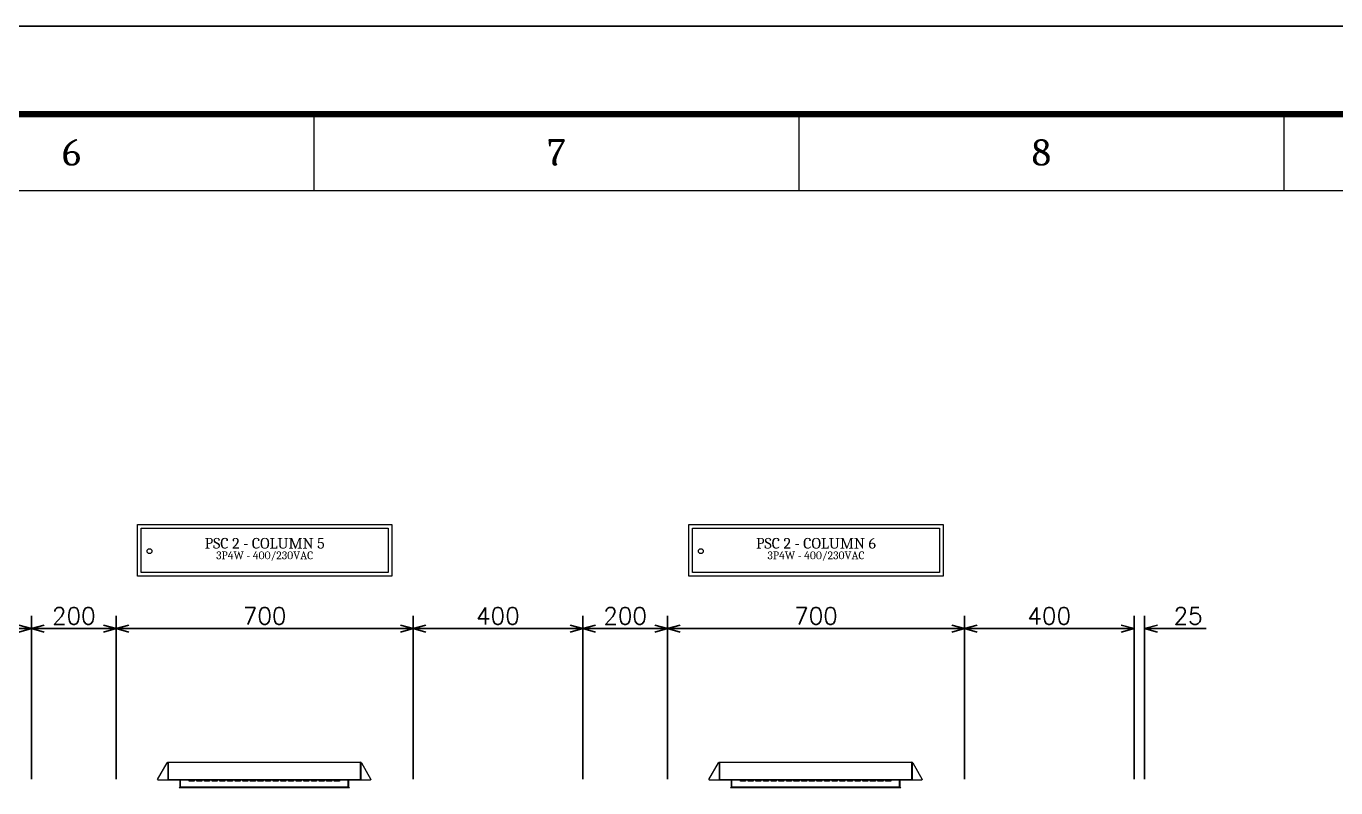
# Model space of a CAD drawing. Header units: millimetres. Extents: x -116965 to 323937, y 291661 to 566926.
# Drawn here: x -44144 to -41056, y 307037 to 308832 of the extents above; entities that cross this region are included whole.
import ezdxf
from ezdxf.enums import TextEntityAlignment as Align

# ---------------------------------------------------------------- set-up
doc = ezdxf.new("R2010")
doc.units = ezdxf.units.MM
doc.header["$PDMODE"] = 35
doc.layers.get('0').update_dxf_attribs({"lineweight": 18})
for name, color, linetype, lineweight in [('AM_5', 3, 'Continuous', 25), ('BUSBAR', 31, 'Continuous', 13), ('Visible (ISO)', 7, 'Continuous', 50)]:
    doc.layers.add(name, color=color, linetype=linetype, lineweight=lineweight)
doc.layers.add('dien', color=2, linetype='Continuous')
doc.styles.add('hwBorder', font='Cambria.ttf')
doc.styles.add('hwTech', font='Cambria.ttf')
doc.styles.add('{18b73a54-fa43-428c-adcb-c1c7bbdf2c84}', font='Simplex.shx')
doc.dimstyles.new('kich thuoc$0', dxfattribs={"dimscale": 2, "dimtxt": 20, "dimasz": 16, "dimexe": 15, "dimexo": 10, "dimgap": 5, "dimtad": 1, "dimdec": 0, "dimzin": 0, "dimdsep": 46, "dimtxsty": '{18b73a54-fa43-428c-adcb-c1c7bbdf2c84}', "dimblk": 'OPEN30', "dimcen": 0.09, "dimclrd": 3, "dimclre": 3, "dimclrt": 3, "dimadec": 0, "dimazin": 0, "dimtfac": 1, "dimtdec": 0, "dimtofl": 0, "dimtmove": 0, "dimatfit": 3, "dimldrblk": 'OPEN30', "dimfxl": 1, "dimtolj": 1, "dimtzin": 0, "dimarcsym": 0})

# ---------------------------------------------------------------- blocks, each defined once
blk = doc.blocks.new('*U1980')
at = {"color": 5}
for p, q in [((175.407, 198.621), (175.407, 194.282)), ((202.975, 198.621), (202.975, 194.282)), ((230.543, 198.621), (230.543, 194.282))]:
    blk.add_line(p, q, dxfattribs=at)
at = {"color": 5, "const_width": 0.35}
blk.add_lwpolyline([(10, 198.621), (285.679, 198.621), (285.679, 5), (10, 5)], close=True, dxfattribs=at)
at = {"color": 5}
blk.add_lwpolyline([(14.339, 194.282), (281.339, 194.282), (281.339, 9.339), (14.339, 9.339)], close=True, dxfattribs=at)
at = {"layer": 'Defpoints', "color": 4}
blk.add_lwpolyline([(0, 203.621), (290.679, 203.621), (290.679, 0), (0, 0)], close=True, dxfattribs=at)
at = {"color": 253, "style": 'hwBorder'}
for s, p in [('6', (161.623, 196.452)), ('7', (189.191, 196.452)), ('8', (216.759, 196.452))]:
    blk.add_text(s, height=1.5, dxfattribs=at).set_placement(p, align=Align.MIDDLE_CENTER)
at = {"color": 6, "style": 'hwBorder', "flags": 8}
for tag, p in [("DWG'SNAME", (266.339, 58.998)), ("DWG'SCODE2", (266.339, 51.052))]:
    blk.add_attdef(tag, text='', height=1.5, dxfattribs=at).set_placement(p, align=Align.MIDDLE_CENTER)
at = {"color": 253, "style": 'hwBorder', "flags": 8}
for tag, p in [('REV_0', (253.339, 43.788)), ('REV_MODIFY0', (264.339, 44.1)), ('REV_DATE0', (277.339, 44.1)), ('REV_1', (253.339, 40.477)), ('REV_MODIFY1', (264.339, 40.789)), ('REV_DATE1', (277.339, 40.789)), ('REV_MODIFY2', (264.339, 37.479)), ('REV_DATE2', (277.339, 37.479)), ('REV_2', (253.339, 37.166)), ('REV_3', (253.339, 33.856)), ('REV_MODIFY3', (264.339, 34.169)), ('REV_DATE3', (277.339, 34.169)), ('REV_MODIFY4', (264.339, 30.858)), ('REV_DATE4', (277.339, 30.858)), ('REV_4', (253.339, 30.545))]:
    blk.add_attdef(tag, text='', height=1, dxfattribs=at).set_placement(p, align=Align.MIDDLE_CENTER)
at = {"color": 6, "style": 'hwBorder', "flags": 8}
for tag, p in [('TOLERANCE', (261.539, 27.216)), ('PAGE', (259.339, 15.298))]:
    blk.add_attdef(tag, text='', height=1.5, dxfattribs=at).set_placement(p, align=Align.MIDDLE_LEFT)
blk = doc.blocks.new('_Open30')
at = {"color": 0, "linetype": 'ByBlock', "lineweight": -2}
for p, q in [((-1, 0.27), (0, 0)), ((0, 0), (-1, -0.27)), ((0, 0), (-1, 0))]:
    blk.add_line(p, q, dxfattribs=at)
blk = doc.blocks.new('*D1946')
at = {"layer": 'AM_5', "color": 3, "lineweight": -2, "transparency": 16777216}
for p, q in [((-43931.9, 307057.4), (-43931.9, 307442.3)), ((-43231.9, 307057.4), (-43231.9, 307442.3)), ((-43901.9, 307412.3), (-43261.9, 307412.3))]:
    blk.add_line(p, q, dxfattribs=at)
at = {"layer": 'Defpoints', "color": 0, "lineweight": -3, "transparency": 16777216}
for p in [(-43231.9, 307412.3), (-43931.9, 307037.4), (-43231.9, 307037.4)]:
    blk.add_point(p, dxfattribs=at)
at = {"layer": 'AM_5', "color": 3, "lineweight": -2, "transparency": 16777216, "xscale": 30, "yscale": 30, "zscale": 30, "rotation": 180}
blk.add_blockref('_Open30', (-43931.9, 307412.3), dxfattribs=at)
at = {"layer": 'AM_5', "color": 3, "lineweight": -2, "transparency": 16777216, "xscale": 30, "yscale": 30, "zscale": 30}
blk.add_blockref('_Open30', (-43231.9, 307412.3), dxfattribs=at)
at = {"layer": 'AM_5', "color": 3, "transparency": 16777216, "insert": (-43581.9, 307442.3), "char_height": 40, "attachment_point": 5, "style": '{18b73a54-fa43-428c-adcb-c1c7bbdf2c84}'}
blk.add_mtext('\\A1;700', dxfattribs=at)
blk = doc.blocks.new('*D1947')
at = {"layer": 'AM_5', "color": 3, "lineweight": -2, "transparency": 16777216}
for p, q in [((-42631.9, 307057.4), (-42631.9, 307442.3)), ((-41931.9, 307057.4), (-41931.9, 307442.3)), ((-42601.9, 307412.3), (-41961.9, 307412.3))]:
    blk.add_line(p, q, dxfattribs=at)
at = {"layer": 'Defpoints', "color": 0, "lineweight": -3, "transparency": 16777216}
for p in [(-41931.9, 307412.3), (-42631.9, 307037.4), (-41931.9, 307037.4)]:
    blk.add_point(p, dxfattribs=at)
at = {"layer": 'AM_5', "color": 3, "lineweight": -2, "transparency": 16777216, "xscale": 30, "yscale": 30, "zscale": 30, "rotation": 180}
blk.add_blockref('_Open30', (-42631.9, 307412.3), dxfattribs=at)
at = {"layer": 'AM_5', "color": 3, "lineweight": -2, "transparency": 16777216, "xscale": 30, "yscale": 30, "zscale": 30}
blk.add_blockref('_Open30', (-41931.9, 307412.3), dxfattribs=at)
at = {"layer": 'AM_5', "color": 3, "transparency": 16777216, "insert": (-42281.9, 307442.3), "char_height": 40, "attachment_point": 5, "style": '{18b73a54-fa43-428c-adcb-c1c7bbdf2c84}'}
blk.add_mtext('\\A1;700', dxfattribs=at)
blk = doc.blocks.new('*D1948')
at = {"layer": 'AM_5', "color": 3, "lineweight": -2, "transparency": 16777216}
for p, q in [((-41931.9, 307057.4), (-41931.9, 307442.3)), ((-41531.9, 307057.4), (-41531.9, 307442.3)), ((-41901.9, 307412.3), (-41561.9, 307412.3))]:
    blk.add_line(p, q, dxfattribs=at)
at = {"layer": 'Defpoints', "color": 0, "lineweight": -3, "transparency": 16777216}
for p in [(-41531.9, 307412.3), (-41931.9, 307037.4), (-41531.9, 307037.4)]:
    blk.add_point(p, dxfattribs=at)
at = {"layer": 'AM_5', "color": 3, "lineweight": -2, "transparency": 16777216, "xscale": 30, "yscale": 30, "zscale": 30, "rotation": 180}
blk.add_blockref('_Open30', (-41931.9, 307412.3), dxfattribs=at)
at = {"layer": 'AM_5', "color": 3, "lineweight": -2, "transparency": 16777216, "xscale": 30, "yscale": 30, "zscale": 30}
blk.add_blockref('_Open30', (-41531.9, 307412.3), dxfattribs=at)
at = {"layer": 'AM_5', "color": 3, "transparency": 16777216, "insert": (-41731.9, 307442.3), "char_height": 40, "attachment_point": 5, "style": '{18b73a54-fa43-428c-adcb-c1c7bbdf2c84}'}
blk.add_mtext('\\A1;400', dxfattribs=at)
blk = doc.blocks.new('*D1939')
at = {"layer": 'AM_5', "color": 3, "lineweight": -2, "transparency": 16777216}
for p, q in [((-43231.9, 307057.4), (-43231.9, 307442.3)), ((-42831.9, 307057.4), (-42831.9, 307442.3)), ((-43201.9, 307412.3), (-42861.9, 307412.3))]:
    blk.add_line(p, q, dxfattribs=at)
at = {"layer": 'Defpoints', "color": 0, "lineweight": -3, "transparency": 16777216}
for p in [(-42831.9, 307412.3), (-43231.9, 307037.4), (-42831.9, 307037.4)]:
    blk.add_point(p, dxfattribs=at)
at = {"layer": 'AM_5', "color": 3, "lineweight": -2, "transparency": 16777216, "xscale": 30, "yscale": 30, "zscale": 30, "rotation": 180}
blk.add_blockref('_Open30', (-43231.9, 307412.3), dxfattribs=at)
at = {"layer": 'AM_5', "color": 3, "lineweight": -2, "transparency": 16777216, "xscale": 30, "yscale": 30, "zscale": 30}
blk.add_blockref('_Open30', (-42831.9, 307412.3), dxfattribs=at)
at = {"layer": 'AM_5', "color": 3, "transparency": 16777216, "insert": (-43031.9, 307442.3), "char_height": 40, "attachment_point": 5, "style": '{18b73a54-fa43-428c-adcb-c1c7bbdf2c84}'}
blk.add_mtext('\\A1;400', dxfattribs=at)
blk = doc.blocks.new('*D1940')
at = {"layer": 'AM_5', "color": 3, "lineweight": -2, "transparency": 16777216}
for p, q in [((-44531.9, 307057.4), (-44531.9, 307442.3)), ((-44131.9, 307057.4), (-44131.9, 307442.3)), ((-44501.9, 307412.3), (-44161.9, 307412.3))]:
    blk.add_line(p, q, dxfattribs=at)
at = {"layer": 'Defpoints', "color": 0, "lineweight": -3, "transparency": 16777216}
for p in [(-44131.9, 307412.3), (-44531.9, 307037.4), (-44131.9, 307037.4)]:
    blk.add_point(p, dxfattribs=at)
at = {"layer": 'AM_5', "color": 3, "lineweight": -2, "transparency": 16777216, "xscale": 30, "yscale": 30, "zscale": 30, "rotation": 180}
blk.add_blockref('_Open30', (-44531.9, 307412.3), dxfattribs=at)
at = {"layer": 'AM_5', "color": 3, "lineweight": -2, "transparency": 16777216, "xscale": 30, "yscale": 30, "zscale": 30}
blk.add_blockref('_Open30', (-44131.9, 307412.3), dxfattribs=at)
at = {"layer": 'AM_5', "color": 3, "transparency": 16777216, "insert": (-44331.9, 307442.3), "char_height": 40, "attachment_point": 5, "style": '{18b73a54-fa43-428c-adcb-c1c7bbdf2c84}'}
blk.add_mtext('\\A1;400', dxfattribs=at)
blk = doc.blocks.new('*D1953')
at = {"layer": 'AM_5', "color": 3, "lineweight": -2, "transparency": 16777216}
for p, q in [((-44131.9, 307057.4), (-44131.9, 307442.3)), ((-43931.9, 307057.4), (-43931.9, 307442.3)), ((-44101.9, 307412.3), (-43961.9, 307412.3))]:
    blk.add_line(p, q, dxfattribs=at)
at = {"layer": 'Defpoints', "color": 0, "lineweight": -3, "transparency": 16777216}
for p in [(-43931.9, 307412.3), (-44131.9, 307037.4), (-43931.9, 307037.4)]:
    blk.add_point(p, dxfattribs=at)
at = {"layer": 'AM_5', "color": 3, "lineweight": -2, "transparency": 16777216, "xscale": 30, "yscale": 30, "zscale": 30, "rotation": 180}
blk.add_blockref('_Open30', (-44131.9, 307412.3), dxfattribs=at)
at = {"layer": 'AM_5', "color": 3, "lineweight": -2, "transparency": 16777216, "xscale": 30, "yscale": 30, "zscale": 30}
blk.add_blockref('_Open30', (-43931.9, 307412.3), dxfattribs=at)
at = {"layer": 'AM_5', "color": 3, "transparency": 16777216, "insert": (-44031.9, 307442.3), "char_height": 40, "attachment_point": 5, "style": '{18b73a54-fa43-428c-adcb-c1c7bbdf2c84}'}
blk.add_mtext('\\A1;200', dxfattribs=at)
blk = doc.blocks.new('*D1954')
at = {"layer": 'AM_5', "color": 3, "lineweight": -2, "transparency": 16777216}
for p, q in [((-42831.9, 307057.4), (-42831.9, 307442.3)), ((-42631.9, 307057.4), (-42631.9, 307442.3)), ((-42801.9, 307412.3), (-42661.9, 307412.3))]:
    blk.add_line(p, q, dxfattribs=at)
at = {"layer": 'Defpoints', "color": 0, "lineweight": -3, "transparency": 16777216}
for p in [(-42631.9, 307412.3), (-42831.9, 307037.4), (-42631.9, 307037.4)]:
    blk.add_point(p, dxfattribs=at)
at = {"layer": 'AM_5', "color": 3, "lineweight": -2, "transparency": 16777216, "xscale": 30, "yscale": 30, "zscale": 30, "rotation": 180}
blk.add_blockref('_Open30', (-42831.9, 307412.3), dxfattribs=at)
at = {"layer": 'AM_5', "color": 3, "lineweight": -2, "transparency": 16777216, "xscale": 30, "yscale": 30, "zscale": 30}
blk.add_blockref('_Open30', (-42631.9, 307412.3), dxfattribs=at)
at = {"layer": 'AM_5', "color": 3, "transparency": 16777216, "insert": (-42731.9, 307442.3), "char_height": 40, "attachment_point": 5, "style": '{18b73a54-fa43-428c-adcb-c1c7bbdf2c84}'}
blk.add_mtext('\\A1;200', dxfattribs=at)
blk = doc.blocks.new('SV-F')
at = {"lineweight": 13}
blk.add_line((201, 0), (-201, 0), dxfattribs=at)
at = {"layer": 'Visible (ISO)', "lineweight": 13}
for p, q in [((-251.5, 19.3), (-228.9, 58.5)), ((-228.8, 58.5), (-228.9, 58.5)), ((-228.8, 58.5), (-228.7, 58.4)), ((-227.8, 58.9), (-228.2, 58.1)), ((-227.8, 58.9), (-227.8, 18.5)), ((-226.8, 58.3), (-227.8, 58.9)), ((-226.8, 18.5), (-226.8, 58.3)), ((-226.7, 58.5), (-226.7, 19.3)), ((-226.3, 58.5), (-226.7, 58.5)), ((-226.3, 58.5), (-226.3, 60)), ((-226.3, 60), (226.3, 60)), ((226.3, 60), (226.3, 58.5)), ((226.7, 58.5), (226.3, 58.5)), ((226.7, 58.5), (226.7, 19.3)), ((226.8, 58.3), (227.8, 58.9)), ((226.8, 18.5), (226.8, 58.3)), ((228.2, 58.1), (227.8, 58.9)), ((227.8, 58.9), (227.8, 18.5)), ((228.7, 58.4), (228.8, 58.5)), ((228.9, 58.5), (228.8, 58.5)), ((228.9, 58.5), (251.5, 19.3)), ((-250.9, 18.9), (-251.5, 19.3)), ((-250.9, 18.9), (-250.2, 18.5)), ((-250.2, 18.5), (-227.8, 18.5)), ((-227.8, 18.5), (-226.8, 18.5)), ((-226.7, 19.3), (-226.7, 18.5)), ((-226.7, 19.3), (226.7, 19.3)), ((-226.7, 18.5), (226.7, 18.5)), ((-199.5, 18.5), (-199.5, 1.5)), ((-198, 1.5), (-198, 18.5)), ((-197.5, 4), (-197.5, 18.5)), ((-197.5, 2), (-197.5, 4)), ((-197.5, 2), (197.5, 2)), ((-197.5, 2), (-197.5, 0)), ((-177, 15.5), (-177, 18.5)), ((-165, 15.5), (-177, 15.5)), ((-165, 18.5), (-165, 15.5)), ((-159, 15.5), (-159, 18.5)), ((-147, 15.5), (-159, 15.5)), ((-147, 18.5), (-147, 15.5)), ((-141, 15.5), (-141, 18.5)), ((-129, 15.5), (-141, 15.5)), ((-129, 18.5), (-129, 15.5)), ((-123, 15.5), (-123, 18.5)), ((-111, 15.5), (-123, 15.5)), ((-111, 18.5), (-111, 15.5)), ((-105, 15.5), (-105, 18.5)), ((-93, 15.5), (-105, 15.5)), ((-93, 18.5), (-93, 15.5)), ((-87, 15.5), (-87, 18.5)), ((-75, 15.5), (-87, 15.5)), ((-75, 18.5), (-75, 15.5)), ((-69, 15.5), (-69, 18.5)), ((-57, 15.5), (-69, 15.5)), ((-57, 18.5), (-57, 15.5)), ((-51, 15.5), (-51, 18.5)), ((-39, 15.5), (-51, 15.5)), ((-39, 18.5), (-39, 15.5)), ((-33, 15.5), (-33, 18.5)), ((-21, 15.5), (-33, 15.5)), ((-21, 18.5), (-21, 15.5)), ((-15, 15.5), (-15, 18.5)), ((-3, 15.5), (-15, 15.5)), ((-3, 18.5), (-3, 15.5)), ((3, 15.5), (3, 18.5)), ((15, 15.5), (3, 15.5)), ((15, 18.5), (15, 15.5)), ((21, 15.5), (21, 18.5)), ((33, 15.5), (21, 15.5)), ((33, 18.5), (33, 15.5)), ((39, 15.5), (39, 18.5)), ((51, 15.5), (39, 15.5)), ((51, 18.5), (51, 15.5)), ((57, 15.5), (57, 18.5)), ((69, 15.5), (57, 15.5)), ((69, 18.5), (69, 15.5)), ((75, 15.5), (75, 18.5)), ((87, 15.5), (75, 15.5)), ((87, 18.5), (87, 15.5)), ((93, 15.5), (93, 18.5)), ((105, 15.5), (93, 15.5)), ((105, 18.5), (105, 15.5)), ((111, 15.5), (111, 18.5)), ((123, 15.5), (111, 15.5)), ((123, 18.5), (123, 15.5)), ((129, 15.5), (129, 18.5)), ((141, 15.5), (129, 15.5)), ((141, 18.5), (141, 15.5)), ((147, 15.5), (147, 18.5)), ((159, 15.5), (147, 15.5)), ((159, 18.5), (159, 15.5)), ((165, 15.5), (165, 18.5)), ((177, 15.5), (165, 15.5)), ((177, 18.5), (177, 15.5)), ((197.5, 18.5), (197.5, 4)), ((197.5, 2), (197.5, 4)), ((197.5, 2), (197.5, 0)), ((198, 1.5), (198, 18.5)), ((199.5, 1.5), (199.5, 18.5)), ((226.7, 19.3), (226.7, 18.5)), ((226.8, 18.5), (227.8, 18.5)), ((227.8, 18.5), (250.2, 18.5)), ((250.9, 18.9), (250.2, 18.5)), ((251.5, 19.3), (250.9, 18.9))]:
    blk.add_line(p, q, dxfattribs=at)
for centre, radius, start, end in [((-226.3, 57), 3, 136.3257, 150), ((-226.3, 57), 3, 90, 136.3257), ((-226.3, 57), 1.5, 105.8402, 114.6033), ((226.3, 57), 3, 43.6743, 90), ((226.3, 57), 1.5, 65.3967, 74.1598), ((226.3, 57), 3, 30, 43.6743), ((-201, 1.5), 1.5, 270, 0), ((-201, 1.5), 3, 330, 0), ((201, 1.5), 3, 180, 210), ((201, 1.5), 1.5, 180, 270)]:
    blk.add_arc(centre, radius, start, end, dxfattribs=at)
for points in [[(-228.7, 58.4), (-228.7, 58.4), (-228.6, 58.4), (-228.6, 58.3)], [(-228.6, 58.3), (-228.5, 58.3), (-228.4, 58.2), (-228.2, 58.1)], [(228.6, 58.3), (228.5, 58.3), (228.4, 58.2), (228.2, 58.1)], [(228.7, 58.4), (228.7, 58.4), (228.6, 58.4), (228.6, 58.3)]]:
    blk.add_open_spline(points, degree=3, dxfattribs=at)
blk = doc.blocks.new('*D1956')
at = {"layer": 'AM_5', "color": 3, "lineweight": -2, "transparency": 16777216}
for p, q in [((-41531.9, 307057.4), (-41531.9, 307442.3)), ((-41506.9, 307057.4), (-41506.9, 307442.3)), ((-41561.9, 307412.3), (-41591.9, 307412.3)), ((-41476.9, 307412.3), (-41362.1, 307412.3))]:
    blk.add_line(p, q, dxfattribs=at)
at = {"layer": 'Defpoints', "color": 0, "lineweight": -3, "transparency": 16777216}
for p in [(-41531.9, 307412.3), (-41531.9, 307037.4), (-41506.9, 307037.4)]:
    blk.add_point(p, dxfattribs=at)
at = {"layer": 'AM_5', "color": 3, "lineweight": -2, "transparency": 16777216, "xscale": 30, "yscale": 30, "zscale": 30}
blk.add_blockref('_Open30', (-41531.9, 307412.3), dxfattribs=at)
at = {"layer": 'AM_5', "color": 3, "lineweight": -2, "transparency": 16777216, "xscale": 30, "yscale": 30, "zscale": 30, "rotation": 180}
blk.add_blockref('_Open30', (-41506.9, 307412.3), dxfattribs=at)
at = {"layer": 'AM_5', "color": 3, "transparency": 16777216, "insert": (-41404.5, 307442.3), "char_height": 40, "attachment_point": 5, "style": '{18b73a54-fa43-428c-adcb-c1c7bbdf2c84}'}
blk.add_mtext('25', dxfattribs=at)

msp = doc.modelspace()

# ---------------------------------------------------------------- linework, layer by layer
at = {"layer": 'BUSBAR'}
for points in [[(-43881.862637, 307657.619219), (-43281.862637, 307657.619219), (-43281.862637, 307535.762077), (-43881.862637, 307535.762077), (-43881.862637, 307657.619219)], [(-42581.862637, 307657.619219), (-41981.862637, 307657.619219), (-41981.862637, 307535.762077), (-42581.862637, 307535.762077), (-42581.862637, 307657.619219)]]:
    msp.add_lwpolyline(points, dxfattribs=at)
for points in [[(-43873.291208, 307649.047791), (-43290.434065, 307649.047791), (-43290.434065, 307544.333505), (-43873.291208, 307544.333505)], [(-42573.291208, 307649.047791), (-41990.434065, 307649.047791), (-41990.434065, 307544.333505), (-42573.291208, 307544.333505)]]:
    msp.add_lwpolyline(points, close=True, dxfattribs=at)
for centre in [(-43853.291208, 307594.815648), (-42553.291208, 307594.815648)]:
    msp.add_circle(centre, 5.714286, dxfattribs=at)

# ---------------------------------------------------------------- block references
at = {"ltscale": 5, "xscale": 41.47693088945395, "yscale": 41.47693088945395, "zscale": 41.47693088945395}
msp.add_blockref('*U1980', (-50740.951789, 300386.757971), dxfattribs=at)
for p in [(-43582.742012, 307037.378248), (-42282.742012, 307037.378248)]:
    msp.add_blockref('SV-F', p)

# ---------------------------------------------------------------- texts
at = {"lineweight": -3, "ltscale": 5, "char_height": 25, "attachment_point": 5, "style": 'hwTech'}
for s, insert in [('PSC 2 - COLUMN 5', (-43581.862637, 307613.467393)), ('PSC 2 - COLUMN 6', (-42281.862637, 307613.467393))]:
    msp.add_mtext_dynamic_manual_height_columns(s, width=483.48528516, gutter_width=40, heights=[0], dxfattribs=dict(at, insert=insert))
at = {"layer": 'dien', "color": 6, "linetype": 'Continuous', "lineweight": 30, "char_height": 50, "width": 829.80083918, "attachment_point": 5, "style": 'hwTech'}
for insert in [(-43581.862637, 307583.369727), (-42281.862637, 307583.369727)]:
    msp.add_mtext('{\\H0.3667x;3P4W - 400/230VAC} ', dxfattribs=dict(at, insert=insert))

# ---------------------------------------------------------------- dimensions: what is measured, and where the dimension line sits
at = {"layer": 'AM_5'}
for base, p1, p2, picture, middle in [((-44131.862637, 307412.27784), (-44531.862553, 307037.354008), (-44131.862637, 307037.354008), '*D1940', (-44331.862595, 307442.27784)), ((-43931.862721, 307412.27784), (-44131.862637, 307037.354008), (-43931.862721, 307037.354008), '*D1953', (-44031.862679, 307442.27784)), ((-43231.862637, 307412.27784), (-43931.862553, 307037.354008), (-43231.862637, 307037.354008), '*D1946', (-43581.862595, 307442.27784)), ((-42831.862637, 307412.27784), (-43231.862553, 307037.354008), (-42831.862637, 307037.354008), '*D1939', (-43031.862595, 307442.27784)), ((-42631.862721, 307412.27784), (-42831.862637, 307037.354008), (-42631.862721, 307037.354008), '*D1954', (-42731.862679, 307442.27784)), ((-41931.862637, 307412.27784), (-42631.862553, 307037.354008), (-41931.862637, 307037.354008), '*D1947', (-42281.862595, 307442.27784)), ((-41531.862637, 307412.27784), (-41931.862553, 307037.354008), (-41531.862637, 307037.354008), '*D1948', (-41731.862595, 307442.27784))]:
    dim = msp.add_linear_dim(base=base, p1=p1, p2=p2, dimstyle='kich thuoc$0', override={"dimasz": 15, "dimtdec": 4}, dxfattribs=at)
    dim.commit()
    dim.dimension.update_dxf_attribs({"geometry": picture, "text_midpoint": middle})
dim = msp.add_linear_dim(base=(-41531.862637, 307412.27784), p1=(-41506.862637, 307037.402488), p2=(-41531.862637, 307037.402488), dimstyle='kich thuoc$0', override={"dimasz": 15, "dimtp": 0.1, "dimtm": 0.1, "dimtfac": 0.71, "dimtdec": 3, "dimtolj": 0, "dimtzin": 8}, dxfattribs=at)
dim.commit()
dim.dimension.update_dxf_attribs({"geometry": '*D1956', "text_midpoint": (-41404.481684, 307412.27784), "dimtype": 160})

doc.saveas('drawing.dxf')
